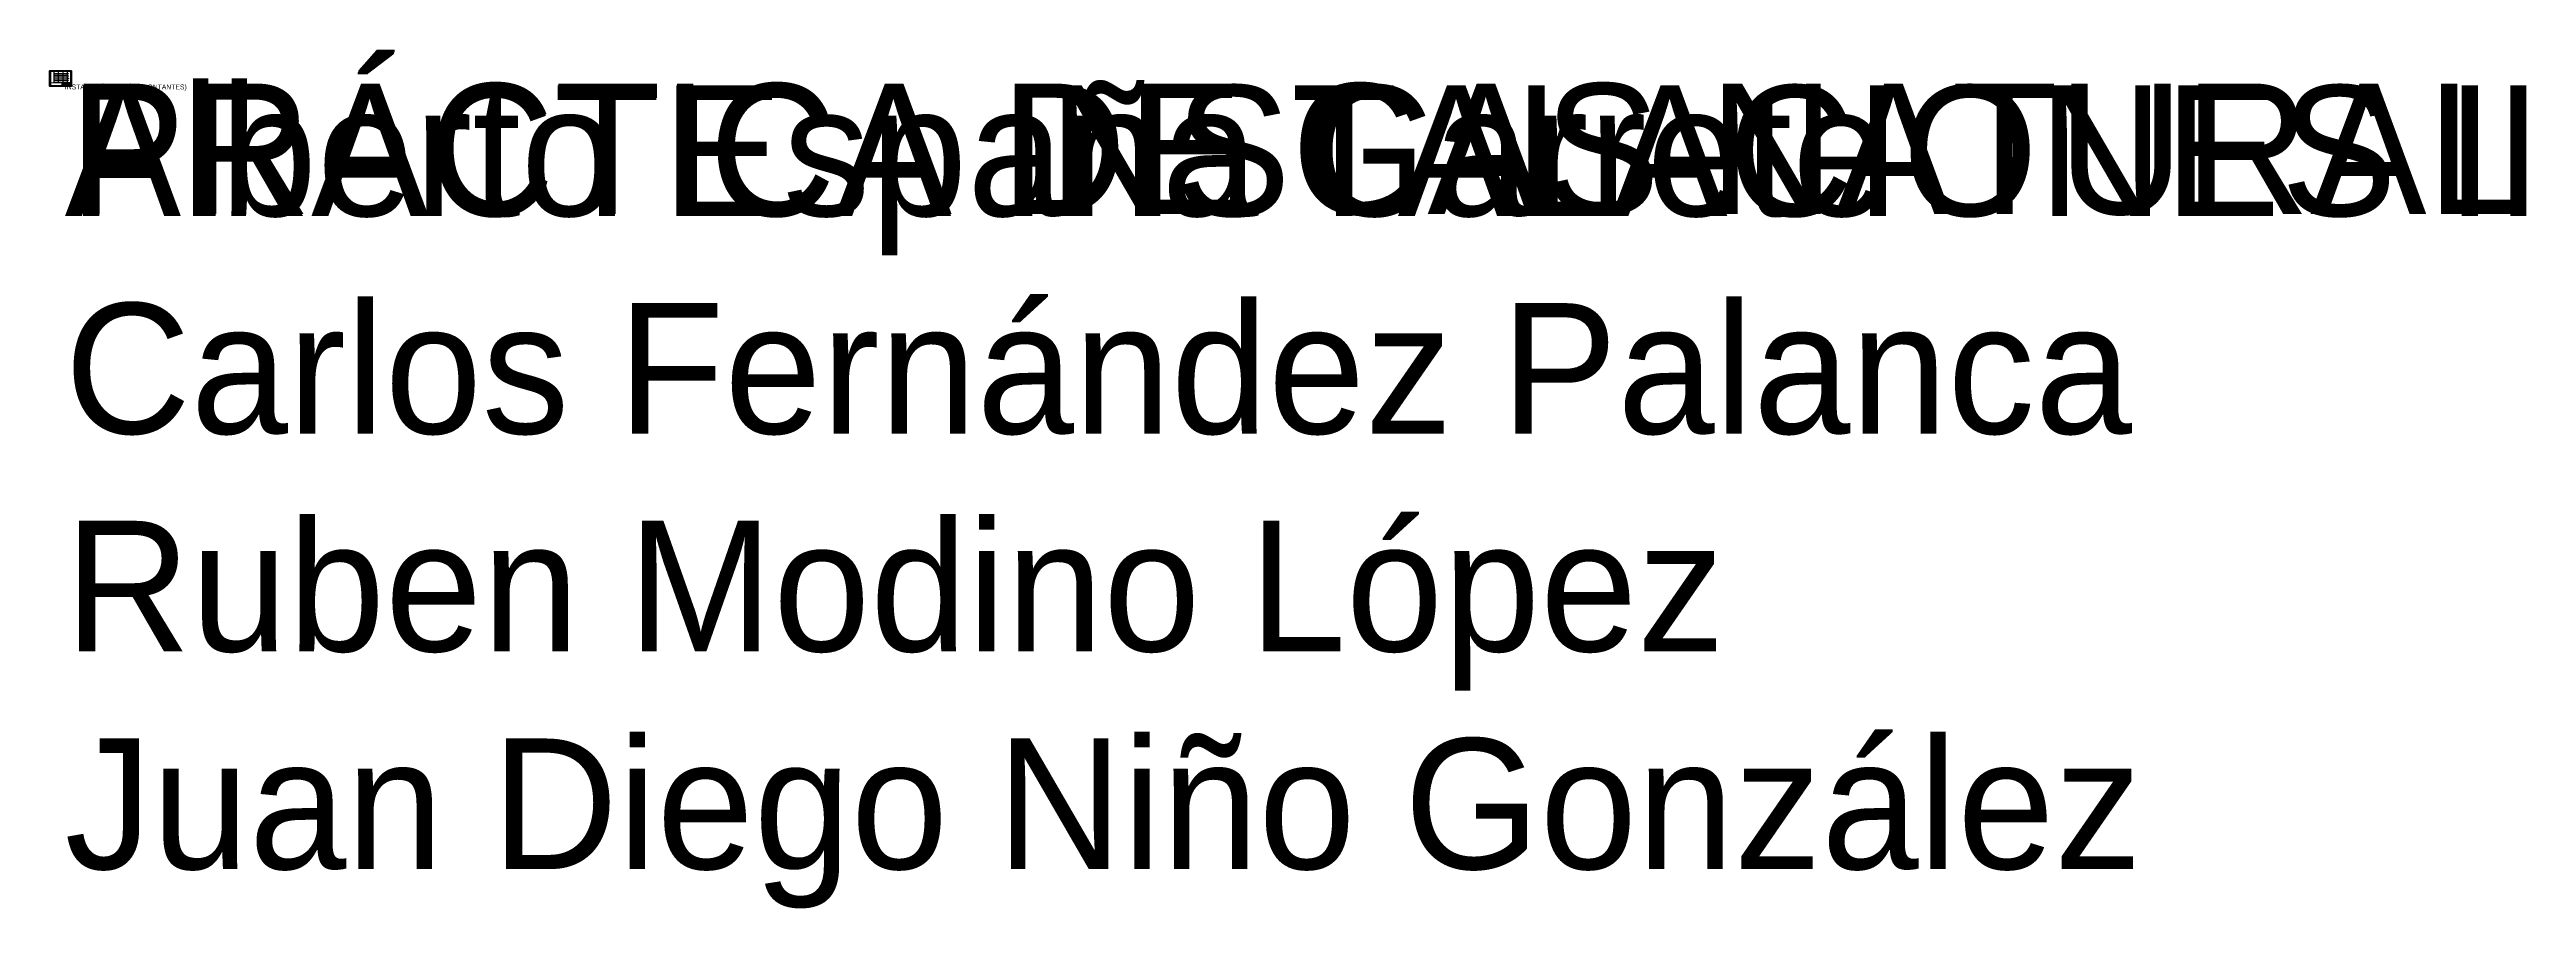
# Paper-space layout 'inst_comun' of a CAD drawing. Header units: metres. Extents: x -250.2 to -202.8, y 158.6 to 175.
# The model-space entities are those that its viewports show. They can reach past a viewport. Long polylines and large blocks are cut down to what shows.
import ezdxf
from ezdxf.enums import TextEntityAlignment as Align

# ---------------------------------------------------------------- set-up
doc = ezdxf.new("R2018")
doc.units = ezdxf.units.M
doc.header["$LTSCALE"] = 12.7
doc.layers.get('0').update_dxf_attribs({"linetype": 'CONTINUOUS'})
for name, color, linetype, lineweight in [('CAJETÍN_bloque', 7, 'CONTINUOUS', 70), ('CAPA DE TEXTOS', 250, 'CONTINUOUS', 18), ('TEXTO_RAMAS', 7, 'CONTINUOUS', 18)]:
    doc.layers.add(name, color=color, linetype=linetype, lineweight=lineweight)
for name, color, linetype in [('FORMATO DE LÁMINA', 7, 'CONTINUOUS'), ('TEXTO_NUDOS', 7, 'CONTINUOUS'), ('UNIFILAR', 7, 'CONTINUOUS')]:
    doc.layers.add(name, color=color, linetype=linetype)
doc.layers.add('VENTANA', color=7, linetype='CONTINUOUS', plot=False)
doc.styles.add('ROMANS', font='Romans', dxfattribs={"height": 0.0635})
doc.styles.add('Times New Roman 1.8 mm', font='times.ttf')
doc.styles.add('Times New Roman 2.5 mm', font='times.ttf', dxfattribs={"height": 0.0635})
doc.styles.add('TMR  1.8 mm Negrita', font='timesbd.ttf')
doc.styles.add('TMR 10 mm Negrita', font='timesbd.ttf', dxfattribs={"height": 0.254})
doc.styles.add('TMR 3.5 mm Negrita', font='timesbd.ttf', dxfattribs={"height": 0.0889})
doc.styles.add('TNR 1.8 mm cursiva negrita', font='timesbi.ttf')

# ---------------------------------------------------------------- blocks, each defined once
blk = doc.blocks.new('*U41')
at = {"layer": 'CAJETÍN_bloque', "linetype": 'Continuous', "lineweight": 70}
for p, q in [((15, 148), (22, 148)), ((215, 292), (215, 284)), ((215, 5), (215, 12)), ((415, 148), (408, 148))]:
    blk.add_line(p, q, dxfattribs=at)
at = {"layer": 'CAJETÍN_bloque'}
for points in [[(240, 65), (340, 65), (340, 38), (240, 38)], [(240, 37), (340, 37), (340, 24), (240, 24)], [(240, 23), (340, 23), (340, 10), (240, 10)], [(410, 65), (342, 65), (342, 38), (410, 38)], [(342, 37), (359, 37), (359, 24), (342, 24)], [(342, 10), (388, 10), (388, 23), (342, 23)], [(361, 37), (388, 37), (388, 24), (361, 24)], [(390, 37), (410, 37), (410, 10), (390, 10)]]:
    blk.add_lwpolyline(points, close=True, dxfattribs=at)
at = {"layer": 'FORMATO DE LÁMINA', "lineweight": 35}
blk.add_lwpolyline([(420, 297), (420, 0), (0, 0), (0, 297)], close=True, dxfattribs=at)
at = {"layer": 'FORMATO DE LÁMINA', "lineweight": 50}
blk.add_lwpolyline([(415, 5), (15, 5), (15, 292), (415, 292)], close=True, dxfattribs=at)
at = {"layer": 'FORMATO DE LÁMINA', "lineweight": 70, "ltscale": 25}
blk.add_lwpolyline([(20, 10), (20, 287), (410, 287), (410, 10)], close=True, dxfattribs=at)
at = {"layer": 'CAPA DE TEXTOS', "style": 'TMR  1.8 mm Negrita'}
blk.add_text('ESCUELA DE INGENIERÍAS INDUSTRIAL, INFORMÁTICA Y AEROESPACIAL', height=1.8, dxfattribs=at).set_placement((290, 49), align=Align.BOTTOM_CENTER)
at = {"layer": 'CAPA DE TEXTOS', "style": 'TNR 1.8 mm cursiva negrita'}
for s, p in [('PLANO:', (242, 34)), ('LOS ALUMNOS:', (242, 20)), ('PROYECTO:', (343, 62)), ('ESCALA:', (343, 34)), ('FECHA:', (363, 34)), ('Nº PLANO:', (391, 34))]:
    blk.add_text(s, height=1.8, dxfattribs=at).set_placement(p)
at = {"layer": 'CAPA DE TEXTOS', "style": 'TMR 3.5 mm Negrita'}
blk.add_text('UNIVERSIDAD DE LEÓN', height=3.5, dxfattribs=at).set_placement((294, 60), align=Align.TOP_CENTER)
at = {"layer": 'CAPA DE TEXTOS', "lineweight": 30, "flags": 104}
for tag, height, p in [('ELALUMNO', 1.5, (290, 15)), ('TRABAJO', 1.8, (365, 16)), ('PROYECTO', 2.5, (376, 52))]:
    blk.add_attdef(tag, text='', height=height, dxfattribs=at).set_placement(p, align=Align.MIDDLE_CENTER)
blk.add_attdef('PLANO', text='', height=2.5, dxfattribs=at).set_placement((293, 33), align=Align.TOP_CENTER)
at = {"layer": 'CAPA DE TEXTOS', "style": 'Times New Roman 2.5 mm'}
blk.add_attdef('ESCALA', text='', height=2.5, dxfattribs=at).set_placement((351, 29), align=Align.CENTER)
at = {"layer": 'CAPA DE TEXTOS'}
for tag, height, style, p in [('FECHA', 1.8, 'Times New Roman 1.8 mm', (375, 30)), ('Nº', 10, 'TMR 10 mm Negrita', (401, 24))]:
    blk.add_attdef(tag, text='', height=height, dxfattribs=dict(at, style=style)).set_placement(p, align=Align.MIDDLE_CENTER)
blk = doc.blocks.new('CONEXION_PLANTAS_GAS')
at = {"color": 0, "linetype": 'Continuous'}
blk.add_circle((-0.004736, -0.005671), 1.5, dxfattribs=at)
for points in [[(-1.499779, 0.11617), (-1.504474, -0.033694), (0.363297, -1.459821), (0.216286, -1.489298)], [(-1.480147, 0.264817), (-1.499779, 0.11617), (0.506632, -1.415814), (0.363297, -1.459821)], [(-1.445772, 0.410761), (-1.480147, 0.264817), (0.644856, -1.357718), (0.506632, -1.415814)], [(-1.396999, 0.552544), (-1.445772, 0.410761), (0.77659, -1.286112), (0.644856, -1.357718)], [(-1.334315, 0.688749), (-1.396999, 0.552544), (0.900518, -1.201713), (0.77659, -1.286112)], [(-1.258346, 0.818016), (-1.334315, 0.688749), (1.0154, -1.105363), (0.900518, -1.201713)], [(-1.169852, 0.939054), (-1.258346, 0.818016), (1.047775, -1.074419), (1.0154, -1.105363)], [(-1.069716, 1.050651), (-1.169852, 0.939054), (-0.004736, -0.005671), (1.047775, -1.074419)], [(-1.504474, -0.033694), (-1.494184, -0.183278), (0.216286, -1.489298), (0.067066, -1.503952)], [(-1.494184, -0.183278), (-1.469012, -0.331087), (0.067066, -1.503952), (-0.082871, -1.503635)], [(-1.469012, -0.331087), (-1.429209, -0.475645), (-0.082871, -1.503635), (-0.232027, -1.488351)], [(-1.429209, -0.475645), (-1.375174, -0.615507), (-0.232027, -1.488351), (-0.378913, -1.458252)], [(-1.375174, -0.615507), (-1.307445, -0.749276), (-0.378913, -1.458252), (-0.52206, -1.41364)], [(-1.307445, -0.749276), (-1.226701, -0.875615), (-0.52206, -1.41364), (-0.660037, -1.35496)], [(-1.226701, -0.875615), (-1.133746, -0.993262), (-0.660037, -1.35496), (-0.791468, -1.282798)], [(-1.133746, -0.993262), (-1.029511, -1.101041), (-0.791468, -1.282798), (-0.915037, -1.197876)]]:
    blk.add_solid(points, dxfattribs=at)

msp = doc.modelspace()

# ---------------------------------------------------------------- linework, layer by layer
at = {"color": 7, "linetype": 'Continuous'}
for p, q in [((-46.6, 17.3), (-46.6, 14.7)), ((-46.6, 14.7), (-46.6, 12.1)), ((-46.6, 14.7), (-26.6, 14.7)), ((-46.6, 12.1), (-46.6, 9.5)), ((-46.6, 12.1), (-26.6, 12.1)), ((-46.6, 9.5), (-46.6, 6.9)), ((-46.6, 9.5), (-26.6, 9.5)), ((-46.6, 6.9), (-46.6, 4.3)), ((-46.6, 6.9), (-26.6, 6.9)), ((-46.6, 4.3), (-46.6, 1.8)), ((-46.6, 4.3), (-26.6, 4.3)), ((-46.6, 1.8), (-26.6, 1.8)), ((-26.6, 14.7), (-26.6, 17.3)), ((-26.6, 12.1), (-26.6, 14.7)), ((-26.6, 9.5), (-26.6, 12.1)), ((-26.6, 6.9), (-26.6, 9.5)), ((-26.6, 4.3), (-26.6, 6.9)), ((-26.6, 1.8), (-26.6, 4.3))]:
    msp.add_line(p, q, dxfattribs=at)
at = {"layer": 'UNIFILAR', "color": 30, "linetype": 'Continuous'}
for p, q in [((-39.9, 12.2), (-39.9, 14.6)), ((-39.9, 13.3), (-39.9, 13.4)), ((-39.9, 13.3), (-39.9, 13.4)), ((-39.9, 9.6), (-39.9, 12)), ((-39.9, 10.7), (-39.9, 10.8)), ((-39.9, 10.7), (-39.9, 10.8)), ((-39.9, 7), (-39.9, 9.4)), ((-39.9, 8.1), (-39.9, 8.2)), ((-39.9, 8.1), (-39.9, 8.2)), ((-39.9, 4.4), (-39.9, 6.8)), ((-39.9, 5.5), (-39.9, 5.6)), ((-39.9, 5.5), (-39.9, 5.6)), ((-39.9, 1.9), (-39.9, 4.2)), ((-39.9, 3), (-39.9, 3)), ((-39.9, 3), (-39.9, 3)), ((-33.3, 13.3), (-33.2, 13.4)), ((-33.3, 10.7), (-33.2, 10.8)), ((-33.3, 8.1), (-33.2, 8.2)), ((-33.3, 5.5), (-33.2, 5.6)), ((-33.3, 3), (-33.2, 3)), ((-33.2, 12.2), (-33.2, 14.6)), ((-33.2, 13.3), (-33.2, 13.4)), ((-33.2, 9.6), (-33.2, 12)), ((-33.2, 10.7), (-33.2, 10.8)), ((-33.2, 7), (-33.2, 9.4)), ((-33.2, 8.1), (-33.2, 8.2)), ((-33.2, 4.4), (-33.2, 6.8)), ((-33.2, 5.5), (-33.2, 5.6)), ((-33.2, 1.9), (-33.2, 4.2)), ((-33.2, 3), (-33.2, 3))]:
    msp.add_line(p, q, dxfattribs=at)

# ---------------------------------------------------------------- block references
at = {"layer": 'UNIFILAR', "color": 30, "linetype": 'Continuous', "xscale": 0.0700424242532, "yscale": 0.0700424242532, "zscale": 1.00060606076}
for p in [(-39.9, 14.7), (-39.9, 12.1), (-39.9, 9.5), (-39.9, 6.9), (-39.9, 4.3), (-39.9, 1.8), (-33.2, 14.7), (-33.2, 12.1), (-33.2, 9.5), (-33.2, 6.9), (-33.2, 4.3), (-33.2, 1.8)]:
    msp.add_blockref('CONEXION_PLANTAS_GAS', p, dxfattribs=at)

# ---------------------------------------------------------------- texts
at = {"color": 7, "linetype": 'Continuous', "style": 'ROMANS'}
for s, p in [('Tubo 1', (-39.9, 15.5)), ('Tubo 2', (-33.2, 15.5))]:
    msp.add_text(s, height=0.1, rotation=90, dxfattribs=at).set_placement(p)
for s, p in [('Tercera', (-26.4, 9.5)), ('Quinta', (-26.4, 14.7)), ('Cuarta', (-26.4, 12.1)), ('Segunda', (-26.4, 6.9)), ('Primera', (-26.4, 4.3)), ('Baja', (-26.4, 1.8))]:
    msp.add_text(s, height=0.3, dxfattribs=at).set_placement(p)
at = {"layer": 'TEXTO_NUDOS', "color": 30, "linetype": 'Continuous', "style": 'ROMANS'}
for s, p in [('142', (-40.1, 14.9)), ('127', (-40.1, 12.3)), ('112', (-40.1, 9.7)), ('97', (-40.1, 7.1)), ('82', (-40.1, 4.5)), ('81', (-40.1, 2)), ('66', (-33.4, 14.9)), ('51', (-33.4, 12.3)), ('36', (-33.4, 9.7)), ('21', (-33.4, 7.1)), ('6', (-33.4, 4.5)), ('5', (-33.4, 2))]:
    msp.add_text(s, height=0.13, dxfattribs=at).set_placement(p, align=Align.RIGHT)
at = {"layer": 'TEXTO_RAMAS', "color": 30, "linetype": 'Continuous', "style": 'ROMANS'}
for s, p in [('141 Ø3/4"', (-39.9, 13.4)), ('126 Ø3/4"', (-39.9, 10.8)), ('111 Ø3/4"', (-39.9, 8.2)), ('96 Ø3/4"', (-39.9, 5.6)), ('81 Ø3/4"', (-39.9, 3)), ('65 Ø3/4"', (-33.3, 13.4)), ('50 Ø3/4"', (-33.3, 10.8)), ('35 Ø3/4"', (-33.3, 8.2)), ('20 Ø3/4"', (-33.3, 5.6)), ('5 Ø3/4"', (-33.3, 3))]:
    msp.add_text(s, height=0.13, rotation=90, dxfattribs=at).set_placement(p, align=Align.CENTER)
for p in [(-39.9, 13.4), (-39.9, 10.8), (-39.9, 8.2), (-39.9, 5.6), (-39.9, 3), (-33.2, 13.4), (-33.2, 10.8), (-33.2, 8.2), (-33.2, 5.6), (-33.2, 3)]:
    msp.add_text('Acero', height=0.13, rotation=90, dxfattribs=at).set_placement(p, align=Align.TOP_CENTER)

psp = doc.layouts.new('inst_comun')

# ---------------------------------------------------------------- block references
at = {"linetype": 'Continuous'}
ref = psp.add_blockref('*U41', (-250.248, 174.333), dxfattribs=dict(at, xscale=0.001, yscale=0.001, zscale=0.001))
lines = psp.add_mtext('INSTALACIÓN COMÚN (MONTANTES)', dxfattribs={"layer": 'CAPA DE TEXTOS', "insert": (-249.955, 174.366), "char_height": 0.0942, "attachment_point": 1})
ref.add_attrib('PLANO', '', (-249.955, 174.366), dxfattribs={"flags": 104}).embed_mtext(lines)
lines = psp.add_mtext('Alberto España Carrete\\PCarlos Fernández Palanca\\PRuben Modino López\\PJuan Diego Niño González', dxfattribs={"layer": 'CAPA DE TEXTOS', "insert": (-249.958, 174.348), "char_height": 2.5, "attachment_point": 1})
ref.add_attrib('ELALUMNO', '', (-249.958, 174.348), dxfattribs={"flags": 104}).embed_mtext(lines)
lines = psp.add_mtext('PRÁCTICA DE GAS NATURAL', dxfattribs={"layer": 'CAPA DE TEXTOS', "insert": (-249.872, 174.384), "char_height": 2.5, "attachment_point": 1})
ref.add_attrib('PROYECTO', '', (-249.872, 174.384), dxfattribs={"flags": 104}).embed_mtext(lines)
ref.add_attrib('FECHA', '05/2026', dxfattribs={"layer": 'CAPA DE TEXTOS', "height": 0.0018, "style": 'Times New Roman 1.8 mm'}).set_placement((-249.873, 174.363), align=Align.MIDDLE_CENTER)
ref.add_attrib('Nº', '3', dxfattribs={"layer": 'CAPA DE TEXTOS', "height": 0.01, "style": 'TMR 10 mm Negrita'}).set_placement((-249.847, 174.357), align=Align.MIDDLE_CENTER)
lines = psp.add_mtext('PRÁCTICA INSTALACIONES II', dxfattribs={"layer": 'CAPA DE TEXTOS', "insert": (-249.883, 174.349), "char_height": 2.5, "attachment_point": 1})
ref.add_attrib('TRABAJO', '', (-249.883, 174.349), dxfattribs={"flags": 104}).embed_mtext(lines)
ref.add_attrib('ESCALA', '1/75', dxfattribs={"layer": 'CAPA DE TEXTOS', "height": 0.0025, "style": 'Times New Roman 2.5 mm'}).set_placement((-249.897, 174.362), align=Align.CENTER)

# ---------------------------------------------------------------- viewports
at = {"layer": 'VENTANA', "linetype": 'Continuous', "lineweight": 70}
psp.add_viewport(center=(-250.033, 174.509), size=(0.39, 0.222), view_center_point=(-36.401, 9.424), view_height=16.65, dxfattribs=at)

doc.saveas('drawing.dxf')
